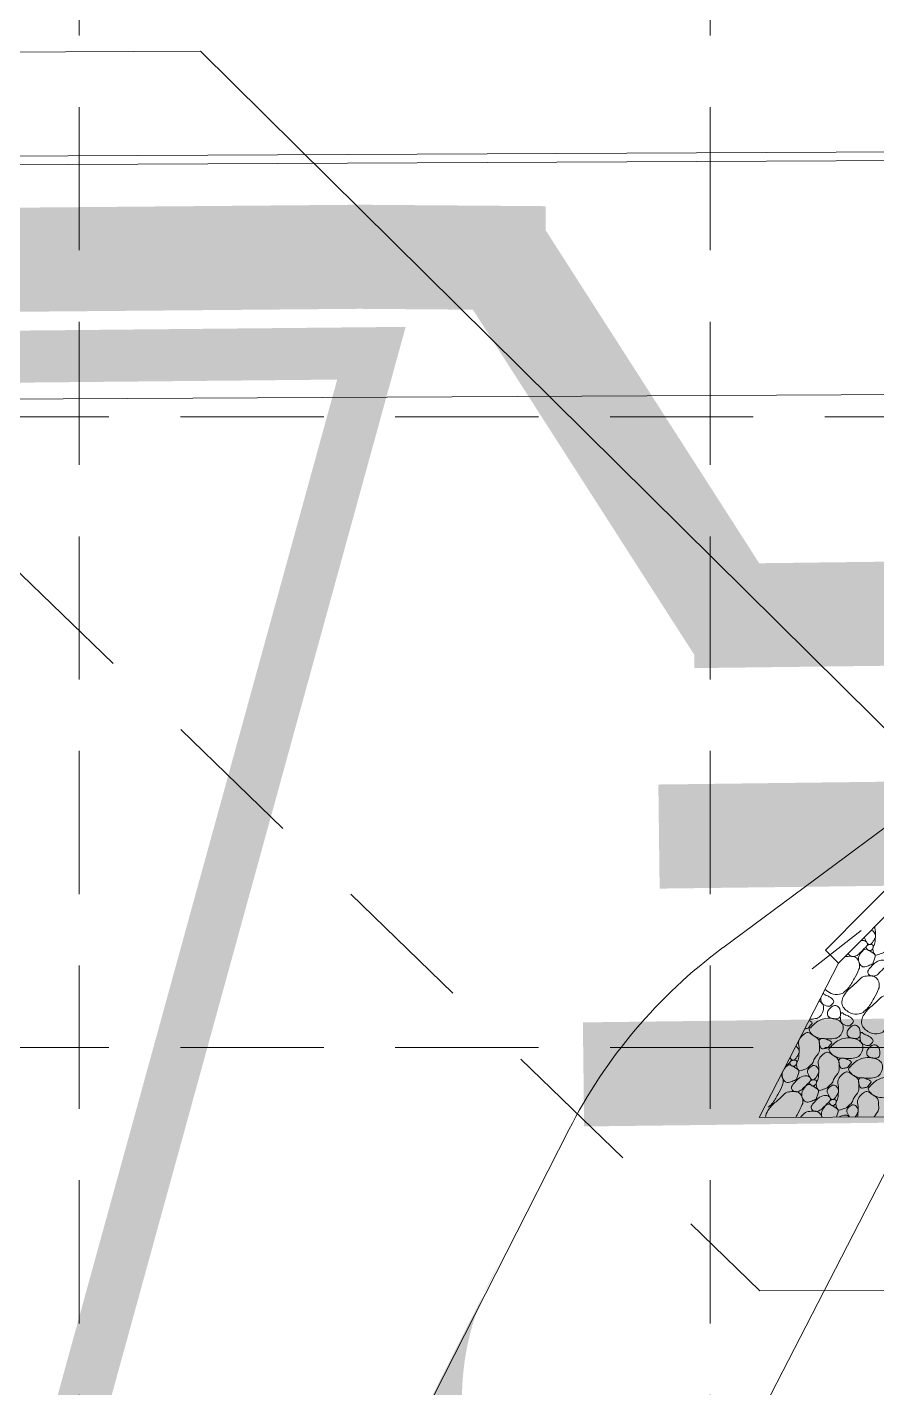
# Model space of a CAD drawing. Header units: feet. Extents: x 47819 to 50150, y 49272 to 50730.
# Drawn here: x 49308.6 to 49357.6, y 50308.3 to 50386.7 of the extents above; entities that cross this region are included whole.
import ezdxf

# ---------------------------------------------------------------- set-up
doc = ezdxf.new("R2010")
doc.units = ezdxf.units.FT
doc.header["$MEASUREMENT"] = 0
for name, pattern in [('DGN Style 2', [13.64237, 8.185422, -5.456948]), ('DGN Style 3', [19.099317, 13.64237, -5.456948]), ('HIDDEN', [0.375, 0.25, -0.125]), ('R W Line', [250, 200, -10, 10, -10, 10, -10])]:
    doc.linetypes.add(name, pattern=pattern)
doc.layers.add('GRID', color=254, linetype='HIDDEN')
doc.layers.add('SILT FENCE', color=200, linetype='Continuous')
for name, color, linetype, lineweight in [('Level 13', 1, 'Continuous', 0), ('Level 22', 1, 'Continuous', 0), ('Level 30', 1, 'Continuous', 0), ('Level 4', 1, 'Continuous', 0), ('Level 45', 1, 'Continuous', 0), ('Level 8', 1, 'Continuous', 0)]:
    doc.layers.add(name, color=color, linetype=linetype, lineweight=lineweight)

msp = doc.modelspace()

# ---------------------------------------------------------------- hatches: boundary and pattern name
at = {"layer": 'Level 30', "linetype": 'Continuous', "lineweight": 0}
msp.add_hatch(color=5, dxfattribs=at).paths.add_polyline_path([(49335.794, 50315.354, 0.448686), (49342.71, 50293.788, 0.448688), (49322.035, 50288.201)])

# ---------------------------------------------------------------- linework, layer by layer
at = {"layer": 'GRID', "color": 252, "linetype": 'HIDDEN', "lineweight": 0, "ltscale": 33}
for p, q in [((49311.622, 50691.483), (49311.622, 49418.723)), ((49347.982, 50691.483), (49347.982, 49418.723)), ((47857.222, 50364.243), (50111.542, 50364.243)), ((47857.222, 50327.883), (50111.542, 50327.883))]:
    msp.add_line(p, q, dxfattribs=at)
at = {"layer": 'Level 13', "color": 7, "linetype": 'Continuous', "lineweight": 0}
for p, q in [((49075.549, 50378.113), (49384.835, 50379.655)), ((49075.551, 50377.613), (49384.837, 50379.155))]:
    msp.add_line(p, q, dxfattribs=at)
at = {"layer": 'Level 22', "color": 1, "linetype": 'DGN Style 3', "lineweight": 0, "const_width": 3}
msp.add_lwpolyline([(48470.844, 50360.63), (48893.664, 50363.716), (49328.472, 50367.915), (49297.314, 50254.648), (49411.528, 50254.377), (49452.15, 50373.144), (49647.656, 50389.794), (49803.436, 50403.951), (50068.937, 50405.655)], dxfattribs=at)
at = {"layer": 'Level 22', "color": 35, "linetype": 'DGN Style 3', "lineweight": 0, "flags": 128}
msp.add_lwpolyline([(49391.716, 50349.794), (49388.2, 50360.362), (49387.003, 50362.881), (49385.603, 50363.853), (49383.999, 50363.276), (49382.192, 50361.15), (49375.959, 50351.679), (49374.55, 50349.716), (49372.998, 50347.886), (49371.301, 50346.189), (49369.46, 50344.625), (49353.879, 50332.43)], dxfattribs=at)
at = {"layer": 'Level 30', "color": 5, "linetype": 'Continuous', "lineweight": 0}
for p, q in [((49337.557, 50280.812), (49371.993, 50347.768)), ((49348.712, 50333.636), (49364.648, 50345.467)), ((49313.231, 50270.797), (49339.855, 50323.148))]:
    msp.add_line(p, q, dxfattribs=at)
at = {"layer": 'Level 30', "color": 1, "linetype": 'Continuous', "lineweight": 0}
for p, q in [((49355.387, 50332.744), (49350.813, 50323.852)), ((49350.813, 50323.852), (49412.756, 50324.161))]:
    msp.add_line(p, q, dxfattribs=at)
at = {"layer": 'Level 30', "color": 5, "linetype": 'Continuous', "lineweight": 0, "extrusion": (0, 0, -1)}
msp.add_arc((-49366.595, 50309.549), 30, 26.95638, 53.40853, dxfattribs=at)
at = {"layer": 'Level 30', "color": 1, "linetype": 'Continuous', "lineweight": 0}
for points, knots in [([(49357.277, 50334.654), (49357.29, 50334.651), (49357.301, 50334.646), (49357.313, 50334.641), (49357.387, 50334.604), (49357.442, 50334.548), (49357.483, 50334.471), (49357.523, 50334.394), (49357.537, 50334.31), (49357.514, 50334.234)], [0, 0, 0, 0, 0.073216, 0.073216, 0.073216, 0.537567, 0.537567, 0.537567, 1, 1, 1, 1]), ([(49358.059, 50333.421), (49357.981, 50333.336), (49357.882, 50333.318), (49357.787, 50333.283), (49357.691, 50333.248), (49357.567, 50333.178), (49357.483, 50333.248), (49357.441, 50333.282), (49357.43, 50333.333), (49357.412, 50333.382), (49357.387, 50333.448), (49357.36, 50333.515), (49357.362, 50333.58), (49357.367, 50333.697), (49357.466, 50333.806), (49357.483, 50333.926), (49357.497, 50334.028), (49357.51, 50334.131), (49357.514, 50334.234), (49357.519, 50334.347), (49357.52, 50334.461), (49357.514, 50334.573), (49357.511, 50334.653), (49357.484, 50334.731), (49357.483, 50334.81), (49357.482, 50334.828), (49357.483, 50334.846), (49357.486, 50334.864)], [0, 0, 0, 0, 0.134109, 0.134109, 0.134109, 0.268632, 0.268632, 0.268632, 0.335353, 0.335353, 0.335353, 0.42504, 0.42504, 0.42504, 0.586211, 0.586211, 0.586211, 0.722109, 0.722109, 0.722109, 0.871269, 0.871269, 0.871269, 0.976305, 0.976305, 0.976305, 1, 1, 1, 1]), ([(49356.686, 50334.057), (49356.724, 50334.063), (49356.762, 50334.065), (49356.8, 50334.064), (49356.881, 50334.063), (49356.95, 50334.02), (49357.016, 50333.955), (49357.065, 50333.905), (49357.088, 50333.819), (49357.048, 50333.774), (49357.013, 50333.735), (49356.976, 50333.696), (49356.938, 50333.658), (49356.825, 50333.542), (49356.712, 50333.427), (49356.599, 50333.318)], [0, 0, 0, 0, 0.096834, 0.096834, 0.096834, 0.301974, 0.301974, 0.301974, 0.457235, 0.457235, 0.457235, 0.592976, 0.592976, 0.592976, 1, 1, 1, 1]), ([(49357.514, 50334.234), (49357.484, 50334.172), (49357.449, 50334.121), (49357.415, 50334.064), (49357.381, 50334.007), (49357.352, 50333.951), (49357.309, 50333.895), (49357.277, 50333.852), (49357.221, 50333.83), (49357.175, 50333.824), (49357.143, 50333.82), (49357.103, 50333.831), (49357.076, 50333.859), (49357.024, 50333.914), (49357.001, 50333.969), (49356.97, 50334.029), (49356.946, 50334.075), (49356.922, 50334.119), (49356.903, 50334.167), (49356.892, 50334.193), (49356.882, 50334.22), (49356.875, 50334.248)], [0, 0, 0, 0, 0.179841, 0.179841, 0.179841, 0.363028, 0.363028, 0.363028, 0.502001, 0.502001, 0.502001, 0.598224, 0.598224, 0.598224, 0.781411, 0.781411, 0.781411, 0.921809, 0.921809, 0.921809, 1, 1, 1, 1]), ([(49357.362, 50333.58), (49357.324, 50333.542), (49357.286, 50333.512), (49357.242, 50333.488), (49357.203, 50333.467), (49357.15, 50333.467), (49357.108, 50333.488), (49357.063, 50333.511), (49357.031, 50333.548), (49357.005, 50333.591), (49356.982, 50333.63), (49356.971, 50333.686), (49357.005, 50333.725), (49357.055, 50333.782), (49357.116, 50333.813), (49357.175, 50333.824), (49357.24, 50333.836), (49357.359, 50333.831), (49357.38, 50333.76), (49357.398, 50333.7), (49357.366, 50333.64), (49357.362, 50333.58)], [0, 0, 0, 0, 0.13075, 0.13075, 0.13075, 0.246831, 0.246831, 0.246831, 0.372114, 0.372114, 0.372114, 0.488195, 0.488195, 0.488195, 0.657947, 0.657947, 0.657947, 0.84346, 0.84346, 0.84346, 1, 1, 1, 1]), ([(49355.774, 50333.135), (49355.833, 50333.142), (49355.893, 50333.143), (49355.952, 50333.145), (49356.077, 50333.15), (49356.202, 50333.167), (49356.326, 50333.11), (49356.492, 50333.033), (49356.573, 50332.852), (49356.599, 50332.689), (49356.614, 50332.594), (49356.603, 50332.489), (49356.563, 50332.399), (49356.481, 50332.211), (49356.394, 50332.03), (49356.291, 50331.851), (49356.184, 50331.664), (49356.092, 50331.471), (49355.948, 50331.31), (49355.883, 50331.237), (49355.811, 50331.174), (49355.74, 50331.109)], [0, 0, 0, 0, 0.061516, 0.061516, 0.061516, 0.191777, 0.191777, 0.191777, 0.365187, 0.365187, 0.365187, 0.466253, 0.466253, 0.466253, 0.677997, 0.677997, 0.677997, 0.899633, 0.899633, 0.899633, 1, 1, 1, 1]), ([(49356.599, 50333.318), (49356.558, 50333.239), (49356.473, 50333.21), (49356.394, 50333.177), (49356.309, 50333.141), (49356.212, 50333.119), (49356.128, 50333.145), (49356.073, 50333.162), (49356.021, 50333.197), (49355.984, 50333.248), (49355.968, 50333.269), (49355.957, 50333.29), (49355.95, 50333.313)], [0, 0, 0, 0, 0.324682, 0.324682, 0.324682, 0.672785, 0.672785, 0.672785, 0.904212, 0.904212, 0.904212, 1, 1, 1, 1]), ([(49357.377, 50332.738), (49357.292, 50332.67), (49357.203, 50332.642), (49357.108, 50332.604), (49357.019, 50332.569), (49356.925, 50332.534), (49356.836, 50332.537), (49356.758, 50332.539), (49356.691, 50332.594), (49356.631, 50332.671), (49356.551, 50332.772), (49356.526, 50332.874), (49356.532, 50332.975), (49356.537, 50333.079), (49356.57, 50333.183), (49356.638, 50333.286), (49356.715, 50333.405), (49356.799, 50333.519), (49356.906, 50333.548), (49357.01, 50333.576), (49357.134, 50333.491), (49357.242, 50333.417), (49357.35, 50333.344), (49357.505, 50333.287), (49357.507, 50333.173), (49357.509, 50333.098), (49357.473, 50333.018), (49357.447, 50332.944), (49357.424, 50332.875), (49357.399, 50332.807), (49357.377, 50332.738)], [0, 0, 0, 0, 0.099321, 0.099321, 0.099321, 0.192025, 0.192025, 0.192025, 0.273076, 0.273076, 0.273076, 0.378794, 0.378794, 0.378794, 0.48747, 0.48747, 0.48747, 0.61146, 0.61146, 0.61146, 0.73063, 0.73063, 0.73063, 0.849753, 0.849753, 0.849753, 0.928287, 0.928287, 0.928287, 1, 1, 1, 1]), ([(49357.732, 50332.185), (49357.692, 50332.106), (49357.606, 50332.077), (49357.527, 50332.043), (49357.442, 50332.007), (49357.347, 50331.99), (49357.262, 50332.012), (49357.205, 50332.026), (49357.158, 50332.06), (49357.117, 50332.114), (49357.077, 50332.168), (49357.064, 50332.235), (49357.085, 50332.287), (49357.103, 50332.331), (49357.13, 50332.374), (49357.163, 50332.415), (49357.288, 50332.57), (49357.397, 50332.696), (49357.566, 50332.818), (49357.68, 50332.9), (49357.813, 50332.935), (49357.934, 50332.931), (49358.009, 50332.928), (49358.082, 50332.89), (49358.149, 50332.821), (49358.201, 50332.769), (49358.221, 50332.686), (49358.181, 50332.641), (49358.146, 50332.601), (49358.109, 50332.563), (49358.072, 50332.524), (49357.958, 50332.408), (49357.845, 50332.293), (49357.732, 50332.185)], [0, 0, 0, 0, 0.081972, 0.081972, 0.081972, 0.169857, 0.169857, 0.169857, 0.228285, 0.228285, 0.228285, 0.286248, 0.286248, 0.286248, 0.335334, 0.335334, 0.335334, 0.522907, 0.522907, 0.522907, 0.649504, 0.649504, 0.649504, 0.729114, 0.729114, 0.729114, 0.789367, 0.789367, 0.789367, 0.842044, 0.842044, 0.842044, 1, 1, 1, 1]), ([(49356.873, 50329.975), (49356.799, 50329.868), (49356.681, 50329.849), (49356.573, 50329.83), (49356.418, 50329.803), (49356.253, 50329.804), (49356.099, 50329.873), (49355.894, 50329.964), (49355.716, 50330.097), (49355.621, 50330.286), (49355.525, 50330.48), (49355.6, 50330.746), (49355.724, 50330.926), (49355.807, 50331.046), (49355.889, 50331.164), (49355.996, 50331.262), (49356.164, 50331.416), (49356.339, 50331.557), (49356.505, 50331.707), (49356.588, 50331.782), (49356.64, 50331.874), (49356.742, 50331.944), (49356.849, 50332.018), (49356.97, 50332.003), (49357.085, 50332.012), (49357.209, 50332.021), (49357.336, 50332.049), (49357.46, 50331.976), (49357.625, 50331.879), (49357.706, 50331.718), (49357.732, 50331.555), (49357.747, 50331.461), (49357.736, 50331.355), (49357.697, 50331.266), (49357.614, 50331.078), (49357.527, 50330.896), (49357.425, 50330.718), (49357.317, 50330.531), (49357.226, 50330.337), (49357.082, 50330.177), (49357.016, 50330.104), (49356.944, 50330.041), (49356.873, 50329.975)], [0, 0, 0, 0, 0.050597, 0.050597, 0.050597, 0.122728, 0.122728, 0.122728, 0.218507, 0.218507, 0.218507, 0.316787, 0.316787, 0.316787, 0.38235, 0.38235, 0.38235, 0.484937, 0.484937, 0.484937, 0.535738, 0.535738, 0.535738, 0.588733, 0.588733, 0.588733, 0.645816, 0.645816, 0.645816, 0.721809, 0.721809, 0.721809, 0.766098, 0.766098, 0.766098, 0.85889, 0.85889, 0.85889, 0.956017, 0.956017, 0.956017, 1, 1, 1, 1]), ([(49355.078, 50330.638), (49355.092, 50330.605), (49355.107, 50330.57), (49355.11, 50330.536), (49355.116, 50330.474), (49355.06, 50330.422), (49355.008, 50330.37), (49354.954, 50330.316), (49354.902, 50330.264), (49354.838, 50330.264), (49354.782, 50330.263), (49354.724, 50330.283), (49354.668, 50330.299), (49354.616, 50330.314), (49354.566, 50330.325), (49354.516, 50330.352), (49354.457, 50330.384), (49354.412, 50330.438), (49354.396, 50330.5), (49354.375, 50330.58), (49354.365, 50330.66), (49354.361, 50330.741), (49354.361, 50330.743), (49354.36, 50330.746), (49354.36, 50330.748)], [0, 0, 0, 0, 0.083966, 0.083966, 0.083966, 0.236682, 0.236682, 0.236682, 0.393207, 0.393207, 0.393207, 0.528789, 0.528789, 0.528789, 0.654722, 0.654722, 0.654722, 0.804149, 0.804149, 0.804149, 0.994209, 0.994209, 0.994209, 1, 1, 1, 1]), ([(49354.497, 50331.014), (49354.497, 50331.014), (49354.498, 50331.013), (49354.499, 50331.013), (49354.527, 50330.999), (49354.538, 50330.961), (49354.566, 50330.946), (49354.641, 50330.904), (49354.727, 50330.883), (49354.803, 50330.843), (49354.862, 50330.812), (49354.919, 50330.776), (49354.976, 50330.741), (49355.017, 50330.716), (49355.051, 50330.607), (49355.078, 50330.638)], [0, 0, 0, 0, 0.002631, 0.002631, 0.002631, 0.1381, 0.1381, 0.1381, 0.506171, 0.506171, 0.506171, 0.793233, 0.793233, 0.793233, 1, 1, 1, 1]), ([(49355.74, 50331.109), (49355.665, 50331.001), (49355.548, 50330.98), (49355.439, 50330.964), (49355.284, 50330.94), (49355.113, 50330.936), (49354.965, 50331.006), (49354.834, 50331.069), (49354.713, 50331.14), (49354.614, 50331.242)], [0, 0, 0, 0, 0.270754, 0.270754, 0.270754, 0.656742, 0.656742, 0.656742, 1, 1, 1, 1]), ([(49358.007, 50328.842), (49357.932, 50328.734), (49357.815, 50328.716), (49357.706, 50328.697), (49357.551, 50328.669), (49357.387, 50328.67), (49357.232, 50328.739), (49357.027, 50328.831), (49356.849, 50328.964), (49356.755, 50329.153), (49356.658, 50329.347), (49356.734, 50329.613), (49356.857, 50329.793), (49356.94, 50329.913), (49357.023, 50330.03), (49357.13, 50330.129), (49357.297, 50330.282), (49357.472, 50330.423), (49357.639, 50330.574), (49357.721, 50330.649), (49357.773, 50330.74), (49357.876, 50330.811), (49357.982, 50330.885), (49358.104, 50330.869), (49358.219, 50330.878), (49358.342, 50330.888), (49358.47, 50330.915), (49358.593, 50330.843), (49358.758, 50330.746), (49358.84, 50330.585), (49358.866, 50330.422), (49358.881, 50330.327), (49358.87, 50330.222), (49358.83, 50330.132), (49358.748, 50329.944), (49358.661, 50329.763), (49358.558, 50329.584), (49358.451, 50329.397), (49358.359, 50329.204), (49358.215, 50329.043), (49358.15, 50328.97), (49358.078, 50328.907), (49358.007, 50328.842)], [0, 0, 0, 0, 0.050597, 0.050597, 0.050597, 0.122728, 0.122728, 0.122728, 0.218507, 0.218507, 0.218507, 0.316787, 0.316787, 0.316787, 0.38235, 0.38235, 0.38235, 0.484937, 0.484937, 0.484937, 0.535738, 0.535738, 0.535738, 0.588733, 0.588733, 0.588733, 0.645816, 0.645816, 0.645816, 0.721809, 0.721809, 0.721809, 0.766098, 0.766098, 0.766098, 0.85889, 0.85889, 0.85889, 0.956017, 0.956017, 0.956017, 1, 1, 1, 1]), ([(49354.273, 50330.579), (49354.287, 50330.571), (49354.301, 50330.562), (49354.315, 50330.553), (49354.396, 50330.502), (49354.456, 50330.422), (49354.499, 50330.334), (49354.549, 50330.23), (49354.533, 50330.103), (49354.499, 50329.995), (49354.463, 50329.883), (49354.422, 50329.781), (49354.325, 50329.687)], [0, 0, 0, 0, 0.047402, 0.047402, 0.047402, 0.325915, 0.325915, 0.325915, 0.656332, 0.656332, 0.656332, 1, 1, 1, 1]), ([(49355.462, 50329.639), (49355.393, 50329.541), (49355.257, 50329.533), (49355.155, 50329.537), (49355.053, 50329.54), (49354.952, 50329.56), (49354.851, 50329.643), (49354.789, 50329.693), (49354.759, 50329.748), (49354.748, 50329.809), (49354.736, 50329.881), (49354.76, 50329.963), (49354.805, 50330.035), (49354.868, 50330.136), (49354.939, 50330.205), (49355.035, 50330.265), (49355.111, 50330.313), (49355.215, 50330.329), (49355.293, 50330.29), (49355.363, 50330.255), (49355.424, 50330.2), (49355.459, 50330.124), (49355.516, 50329.998), (49355.519, 50329.865), (49355.494, 50329.742), (49355.487, 50329.707), (49355.477, 50329.673), (49355.462, 50329.639)], [0, 0, 0, 0, 0.135954, 0.135954, 0.135954, 0.270983, 0.270983, 0.270983, 0.352857, 0.352857, 0.352857, 0.450656, 0.450656, 0.450656, 0.586933, 0.586933, 0.586933, 0.695652, 0.695652, 0.695652, 0.79419, 0.79419, 0.79419, 0.954985, 0.954985, 0.954985, 1, 1, 1, 1]), ([(49356.212, 50329.505), (49356.226, 50329.472), (49356.24, 50329.436), (49356.244, 50329.402), (49356.25, 50329.341), (49356.193, 50329.289), (49356.141, 50329.236), (49356.088, 50329.182), (49356.036, 50329.13), (49355.971, 50329.13), (49355.916, 50329.13), (49355.858, 50329.149), (49355.802, 50329.165), (49355.75, 50329.181), (49355.699, 50329.192), (49355.65, 50329.218), (49355.591, 50329.25), (49355.549, 50329.304), (49355.53, 50329.367), (49355.505, 50329.447), (49355.499, 50329.527), (49355.494, 50329.607), (49355.492, 50329.652), (49355.492, 50329.697), (49355.494, 50329.742), (49355.496, 50329.779), (49355.504, 50329.814), (49355.53, 50329.848), (49355.554, 50329.881), (49355.605, 50329.893), (49355.632, 50329.88), (49355.656, 50329.867), (49355.671, 50329.826), (49355.699, 50329.812), (49355.775, 50329.776), (49355.86, 50329.75), (49355.936, 50329.71), (49355.995, 50329.679), (49356.053, 50329.642), (49356.109, 50329.607), (49356.15, 50329.582), (49356.185, 50329.474), (49356.212, 50329.505)], [0, 0, 0, 0, 0.046192, 0.046192, 0.046192, 0.130206, 0.130206, 0.130206, 0.216316, 0.216316, 0.216316, 0.290904, 0.290904, 0.290904, 0.360184, 0.360184, 0.360184, 0.442388, 0.442388, 0.442388, 0.546946, 0.546946, 0.546946, 0.604754, 0.604754, 0.604754, 0.652861, 0.652861, 0.652861, 0.699053, 0.699053, 0.699053, 0.739929, 0.739929, 0.739929, 0.850992, 0.850992, 0.850992, 0.93761, 0.93761, 0.93761, 1, 1, 1, 1]), ([(49355.459, 50328.554), (49355.382, 50328.473), (49355.29, 50328.438), (49355.19, 50328.419), (49355.065, 50328.396), (49354.94, 50328.383), (49354.815, 50328.384), (49354.668, 50328.385), (49354.521, 50328.395), (49354.373, 50328.416), (49354.24, 50328.435), (49354.116, 50328.471), (49353.992, 50328.536), (49353.908, 50328.58), (49353.856, 50328.646), (49353.797, 50328.723), (49353.743, 50328.794), (49353.673, 50328.891), (49353.712, 50328.957), (49353.75, 50329.019), (49353.812, 50329.076), (49353.871, 50329.13), (49353.98, 50329.23), (49354.08, 50329.324), (49354.204, 50329.406), (49354.309, 50329.475), (49354.424, 50329.51), (49354.543, 50329.54), (49354.688, 50329.576), (49354.839, 50329.584), (49354.985, 50329.572), (49355.146, 50329.559), (49355.297, 50329.517), (49355.448, 50329.42), (49355.537, 50329.363), (49355.594, 50329.291), (49355.632, 50329.201), (49355.677, 50329.093), (49355.666, 50328.969), (49355.632, 50328.861), (49355.596, 50328.749), (49355.555, 50328.647), (49355.459, 50328.554)], [0, 0, 0, 0, 0.060327, 0.060327, 0.060327, 0.135919, 0.135919, 0.135919, 0.224896, 0.224896, 0.224896, 0.305284, 0.305284, 0.305284, 0.359513, 0.359513, 0.359513, 0.409373, 0.409373, 0.409373, 0.456607, 0.456607, 0.456607, 0.543329, 0.543329, 0.543329, 0.616633, 0.616633, 0.616633, 0.70561, 0.70561, 0.70561, 0.803499, 0.803499, 0.803499, 0.860951, 0.860951, 0.860951, 0.929109, 0.929109, 0.929109, 1, 1, 1, 1]), ([(49353.689, 50329.443), (49353.746, 50329.416), (49353.8, 50329.381), (49353.852, 50329.348), (49353.946, 50329.287), (49353.676, 50329.098), (49353.682, 50329.044), (49353.683, 50329.037), (49353.727, 50329.078), (49353.714, 50329.076)], [0, 0, 0, 0, 0.323955, 0.323955, 0.323955, 0.922632, 0.922632, 0.922632, 1, 1, 1, 1]), ([(49354.325, 50329.687), (49354.249, 50329.607), (49354.156, 50329.569), (49354.057, 50329.553), (49353.947, 50329.535), (49353.838, 50329.52), (49353.727, 50329.518)], [0, 0, 0, 0, 0.475751, 0.475751, 0.475751, 1, 1, 1, 1]), ([(49356.596, 50328.506), (49356.526, 50328.407), (49356.39, 50328.4), (49356.288, 50328.403), (49356.187, 50328.406), (49356.085, 50328.427), (49355.984, 50328.509), (49355.923, 50328.559), (49355.892, 50328.615), (49355.882, 50328.675), (49355.869, 50328.748), (49355.893, 50328.83), (49355.938, 50328.902), (49356.001, 50329.002), (49356.072, 50329.071), (49356.168, 50329.131), (49356.245, 50329.18), (49356.348, 50329.195), (49356.426, 50329.156), (49356.497, 50329.121), (49356.557, 50329.067), (49356.592, 50328.99), (49356.649, 50328.865), (49356.652, 50328.732), (49356.628, 50328.608), (49356.621, 50328.574), (49356.61, 50328.54), (49356.596, 50328.506)], [0, 0, 0, 0, 0.135954, 0.135954, 0.135954, 0.270983, 0.270983, 0.270983, 0.352857, 0.352857, 0.352857, 0.450656, 0.450656, 0.450656, 0.586933, 0.586933, 0.586933, 0.695652, 0.695652, 0.695652, 0.79419, 0.79419, 0.79419, 0.954985, 0.954985, 0.954985, 1, 1, 1, 1]), ([(49353.659, 50326.754), (49353.582, 50326.67), (49353.483, 50326.651), (49353.387, 50326.616), (49353.291, 50326.581), (49353.168, 50326.511), (49353.083, 50326.581), (49353.041, 50326.616), (49353.03, 50326.666), (49353.012, 50326.715), (49352.988, 50326.781), (49352.96, 50326.848), (49352.963, 50326.913), (49352.968, 50327.03), (49353.066, 50327.139), (49353.083, 50327.26), (49353.097, 50327.361), (49353.111, 50327.464), (49353.115, 50327.567), (49353.119, 50327.68), (49353.118, 50327.794), (49353.115, 50327.907), (49353.113, 50327.986), (49353.085, 50328.065), (49353.083, 50328.144), (49353.081, 50328.234), (49353.116, 50328.32), (49353.168, 50328.405), (49353.24, 50328.523), (49353.319, 50328.596), (49353.433, 50328.678), (49353.496, 50328.723), (49353.565, 50328.774), (49353.627, 50328.759), (49353.731, 50328.734), (49353.831, 50328.658), (49353.931, 50328.589), (49354.042, 50328.513), (49354.148, 50328.467), (49354.225, 50328.345), (49354.308, 50328.213), (49354.295, 50328.075), (49354.299, 50327.939), (49354.302, 50327.838), (49354.31, 50327.734), (49354.271, 50327.635), (49354.208, 50327.475), (49354.074, 50327.37), (49353.999, 50327.228), (49353.959, 50327.153), (49353.935, 50327.066), (49353.896, 50326.991), (49353.845, 50326.894), (49353.714, 50326.847), (49353.659, 50326.754)], [0, 0, 0, 0, 0.054316, 0.054316, 0.054316, 0.108799, 0.108799, 0.108799, 0.135821, 0.135821, 0.135821, 0.172146, 0.172146, 0.172146, 0.237422, 0.237422, 0.237422, 0.292461, 0.292461, 0.292461, 0.352873, 0.352873, 0.352873, 0.395413, 0.395413, 0.395413, 0.444368, 0.444368, 0.444368, 0.51201, 0.51201, 0.51201, 0.549525, 0.549525, 0.549525, 0.611502, 0.611502, 0.611502, 0.679424, 0.679424, 0.679424, 0.752988, 0.752988, 0.752988, 0.80734, 0.80734, 0.80734, 0.894432, 0.894432, 0.894432, 0.940374, 0.940374, 0.940374, 1, 1, 1, 1]), ([(49353.682, 50329.044), (49353.617, 50328.982), (49353.547, 50328.989), (49353.477, 50328.973), (49353.466, 50328.971), (49353.455, 50328.968), (49353.444, 50328.966)], [0, 0, 0, 0, 0.864084, 0.864084, 0.864084, 1, 1, 1, 1]), ([(49354.815, 50327.91), (49354.753, 50327.843), (49354.681, 50327.853), (49354.61, 50327.84), (49354.543, 50327.827), (49354.469, 50327.795), (49354.405, 50327.84), (49354.345, 50327.882), (49354.335, 50327.947), (49354.313, 50328.009), (49354.279, 50328.108), (49354.248, 50328.216), (49354.278, 50328.313), (49354.287, 50328.344), (49354.311, 50328.368), (49354.342, 50328.384), (49354.419, 50328.423), (49354.503, 50328.423), (49354.578, 50328.402), (49354.658, 50328.379), (49354.737, 50328.35), (49354.815, 50328.313), (49354.877, 50328.285), (49354.934, 50328.25), (49354.985, 50328.214), (49355.076, 50328.152), (49354.809, 50327.964), (49354.815, 50327.91), (49354.816, 50327.903), (49354.86, 50327.944), (49354.847, 50327.942)], [0, 0, 0, 0, 0.103475, 0.103475, 0.103475, 0.201297, 0.201297, 0.201297, 0.293367, 0.293367, 0.293367, 0.439391, 0.439391, 0.439391, 0.484772, 0.484772, 0.484772, 0.598088, 0.598088, 0.598088, 0.7187, 0.7187, 0.7187, 0.812423, 0.812423, 0.812423, 0.978533, 0.978533, 0.978533, 1, 1, 1, 1]), ([(49356.592, 50327.42), (49356.516, 50327.34), (49356.423, 50327.305), (49356.324, 50327.286), (49356.199, 50327.262), (49356.074, 50327.25), (49355.949, 50327.251), (49355.802, 50327.252), (49355.654, 50327.262), (49355.507, 50327.282), (49355.374, 50327.301), (49355.249, 50327.337), (49355.125, 50327.403), (49355.041, 50327.447), (49354.989, 50327.513), (49354.931, 50327.59), (49354.877, 50327.661), (49354.806, 50327.758), (49354.846, 50327.823), (49354.883, 50327.886), (49354.946, 50327.942), (49355.005, 50327.997), (49355.114, 50328.097), (49355.213, 50328.19), (49355.337, 50328.272), (49355.442, 50328.342), (49355.557, 50328.377), (49355.677, 50328.407), (49355.822, 50328.443), (49355.973, 50328.45), (49356.119, 50328.439), (49356.279, 50328.426), (49356.431, 50328.383), (49356.582, 50328.287), (49356.67, 50328.23), (49356.728, 50328.158), (49356.766, 50328.067), (49356.81, 50327.96), (49356.8, 50327.836), (49356.766, 50327.728), (49356.73, 50327.616), (49356.689, 50327.514), (49356.592, 50327.42)], [0, 0, 0, 0, 0.060327, 0.060327, 0.060327, 0.135919, 0.135919, 0.135919, 0.224896, 0.224896, 0.224896, 0.305284, 0.305284, 0.305284, 0.359513, 0.359513, 0.359513, 0.409373, 0.409373, 0.409373, 0.456607, 0.456607, 0.456607, 0.543329, 0.543329, 0.543329, 0.616633, 0.616633, 0.616633, 0.70561, 0.70561, 0.70561, 0.803499, 0.803499, 0.803499, 0.860951, 0.860951, 0.860951, 0.929109, 0.929109, 0.929109, 1, 1, 1, 1]), ([(49357.345, 50328.371), (49357.359, 50328.338), (49357.374, 50328.303), (49357.377, 50328.269), (49357.383, 50328.207), (49357.327, 50328.155), (49357.275, 50328.103), (49357.221, 50328.049), (49357.169, 50327.997), (49357.105, 50327.997), (49357.049, 50327.996), (49356.991, 50328.016), (49356.935, 50328.032), (49356.883, 50328.047), (49356.833, 50328.058), (49356.783, 50328.085), (49356.724, 50328.117), (49356.682, 50328.171), (49356.663, 50328.233), (49356.639, 50328.313), (49356.632, 50328.393), (49356.628, 50328.474), (49356.625, 50328.519), (49356.625, 50328.563), (49356.628, 50328.608), (49356.63, 50328.645), (49356.638, 50328.68), (49356.663, 50328.714), (49356.687, 50328.747), (49356.738, 50328.76), (49356.766, 50328.746), (49356.79, 50328.734), (49356.805, 50328.693), (49356.833, 50328.679), (49356.908, 50328.642), (49356.994, 50328.616), (49357.07, 50328.576), (49357.129, 50328.545), (49357.186, 50328.509), (49357.243, 50328.474), (49357.284, 50328.449), (49357.318, 50328.34), (49357.345, 50328.371)], [0, 0, 0, 0, 0.046192, 0.046192, 0.046192, 0.130206, 0.130206, 0.130206, 0.216316, 0.216316, 0.216316, 0.290904, 0.290904, 0.290904, 0.360184, 0.360184, 0.360184, 0.442388, 0.442388, 0.442388, 0.546946, 0.546946, 0.546946, 0.604754, 0.604754, 0.604754, 0.652861, 0.652861, 0.652861, 0.699053, 0.699053, 0.699053, 0.739929, 0.739929, 0.739929, 0.850992, 0.850992, 0.850992, 0.93761, 0.93761, 0.93761, 1, 1, 1, 1]), ([(49353.115, 50327.567), (49353.084, 50327.505), (49353.05, 50327.454), (49353.016, 50327.398), (49352.981, 50327.34), (49352.953, 50327.284), (49352.91, 50327.228), (49352.877, 50327.185), (49352.822, 50327.163), (49352.775, 50327.157), (49352.743, 50327.153), (49352.705, 50327.165), (49352.676, 50327.193), (49352.637, 50327.232), (49352.617, 50327.271), (49352.594, 50327.315)], [0, 0, 0, 0, 0.245343, 0.245343, 0.245343, 0.495252, 0.495252, 0.495252, 0.684842, 0.684842, 0.684842, 0.81611, 0.81611, 0.81611, 1, 1, 1, 1]), ([(49352.929, 50327.965), (49352.993, 50327.928), (49353.044, 50327.875), (49353.083, 50327.804), (49353.125, 50327.729), (49353.138, 50327.643), (49353.115, 50327.567)], [0, 0, 0, 0, 0.482475, 0.482475, 0.482475, 1, 1, 1, 1]), ([(49354.793, 50325.621), (49354.715, 50325.536), (49354.616, 50325.518), (49354.521, 50325.483), (49354.424, 50325.448), (49354.301, 50325.378), (49354.216, 50325.447), (49354.175, 50325.482), (49354.164, 50325.533), (49354.146, 50325.582), (49354.121, 50325.648), (49354.093, 50325.715), (49354.096, 50325.78), (49354.101, 50325.896), (49354.2, 50326.006), (49354.216, 50326.126), (49354.231, 50326.228), (49354.244, 50326.331), (49354.248, 50326.434), (49354.253, 50326.547), (49354.251, 50326.66), (49354.248, 50326.773), (49354.246, 50326.853), (49354.218, 50326.931), (49354.216, 50327.01), (49354.215, 50327.101), (49354.249, 50327.187), (49354.301, 50327.272), (49354.373, 50327.389), (49354.453, 50327.462), (49354.566, 50327.544), (49354.63, 50327.589), (49354.698, 50327.64), (49354.761, 50327.625), (49354.864, 50327.601), (49354.965, 50327.525), (49355.065, 50327.456), (49355.175, 50327.38), (49355.281, 50327.334), (49355.358, 50327.212), (49355.442, 50327.08), (49355.429, 50326.942), (49355.433, 50326.805), (49355.435, 50326.704), (49355.444, 50326.6), (49355.404, 50326.501), (49355.342, 50326.342), (49355.207, 50326.236), (49355.132, 50326.094), (49355.092, 50326.02), (49355.069, 50325.932), (49355.03, 50325.858), (49354.979, 50325.76), (49354.848, 50325.713), (49354.793, 50325.621)], [0, 0, 0, 0, 0.054316, 0.054316, 0.054316, 0.108799, 0.108799, 0.108799, 0.135821, 0.135821, 0.135821, 0.172146, 0.172146, 0.172146, 0.237422, 0.237422, 0.237422, 0.292461, 0.292461, 0.292461, 0.352873, 0.352873, 0.352873, 0.395413, 0.395413, 0.395413, 0.444368, 0.444368, 0.444368, 0.51201, 0.51201, 0.51201, 0.549525, 0.549525, 0.549525, 0.611502, 0.611502, 0.611502, 0.679424, 0.679424, 0.679424, 0.752988, 0.752988, 0.752988, 0.80734, 0.80734, 0.80734, 0.894432, 0.894432, 0.894432, 0.940374, 0.940374, 0.940374, 1, 1, 1, 1]), ([(49357.729, 50327.372), (49357.66, 50327.274), (49357.524, 50327.266), (49357.422, 50327.27), (49357.32, 50327.273), (49357.219, 50327.293), (49357.118, 50327.376), (49357.056, 50327.426), (49357.026, 50327.481), (49357.015, 50327.542), (49357.003, 50327.614), (49357.027, 50327.696), (49357.072, 50327.768), (49357.135, 50327.869), (49357.206, 50327.938), (49357.302, 50327.998), (49357.378, 50328.046), (49357.482, 50328.062), (49357.56, 50328.023), (49357.63, 50327.988), (49357.691, 50327.933), (49357.726, 50327.857), (49357.783, 50327.731), (49357.786, 50327.598), (49357.761, 50327.475), (49357.754, 50327.44), (49357.744, 50327.406), (49357.729, 50327.372)], [0, 0, 0, 0, 0.135954, 0.135954, 0.135954, 0.270983, 0.270983, 0.270983, 0.352857, 0.352857, 0.352857, 0.450656, 0.450656, 0.450656, 0.586933, 0.586933, 0.586933, 0.695652, 0.695652, 0.695652, 0.79419, 0.79419, 0.79419, 0.954985, 0.954985, 0.954985, 1, 1, 1, 1]), ([(49352.233, 50326.612), (49352.235, 50326.615), (49352.236, 50326.617), (49352.238, 50326.62), (49352.306, 50326.725), (49352.404, 50326.836), (49352.507, 50326.881), (49352.605, 50326.925), (49352.735, 50326.824), (49352.843, 50326.751), (49352.95, 50326.677), (49353.106, 50326.621), (49353.108, 50326.507), (49353.109, 50326.432), (49353.073, 50326.352), (49353.048, 50326.277), (49353.024, 50326.209), (49353, 50326.14), (49352.977, 50326.072)], [0, 0, 0, 0, 0.005944, 0.005944, 0.005944, 0.246425, 0.246425, 0.246425, 0.477555, 0.477555, 0.477555, 0.708596, 0.708596, 0.708596, 0.860912, 0.860912, 0.860912, 1, 1, 1, 1]), ([(49352.592, 50327.311), (49352.601, 50327.303), (49352.608, 50327.296), (49352.616, 50327.288), (49352.66, 50327.245), (49352.688, 50327.153), (49352.648, 50327.108), (49352.613, 50327.068), (49352.576, 50327.029), (49352.538, 50326.991), (49352.462, 50326.913), (49352.386, 50326.835), (49352.308, 50326.758)], [0, 0, 0, 0, 0.046887, 0.046887, 0.046887, 0.306911, 0.306911, 0.306911, 0.534243, 0.534243, 0.534243, 1, 1, 1, 1]), ([(49352.963, 50326.913), (49352.925, 50326.875), (49352.887, 50326.845), (49352.843, 50326.821), (49352.803, 50326.8), (49352.75, 50326.8), (49352.708, 50326.821), (49352.663, 50326.844), (49352.631, 50326.881), (49352.606, 50326.924), (49352.582, 50326.963), (49352.571, 50327.019), (49352.606, 50327.058), (49352.656, 50327.115), (49352.716, 50327.146), (49352.775, 50327.157), (49352.84, 50327.17), (49352.959, 50327.165), (49352.98, 50327.094), (49352.998, 50327.034), (49352.966, 50326.974), (49352.963, 50326.913)], [0, 0, 0, 0, 0.13075, 0.13075, 0.13075, 0.246831, 0.246831, 0.246831, 0.372114, 0.372114, 0.372114, 0.488195, 0.488195, 0.488195, 0.657947, 0.657947, 0.657947, 0.84346, 0.84346, 0.84346, 1, 1, 1, 1]), ([(49354.248, 50326.434), (49354.217, 50326.372), (49354.183, 50326.32), (49354.149, 50326.264), (49354.115, 50326.207), (49354.086, 50326.151), (49354.043, 50326.094), (49354.011, 50326.052), (49353.955, 50326.03), (49353.909, 50326.024), (49353.877, 50326.019), (49353.837, 50326.03), (49353.81, 50326.059), (49353.758, 50326.114), (49353.735, 50326.169), (49353.704, 50326.229), (49353.68, 50326.274), (49353.658, 50326.319), (49353.637, 50326.367), (49353.613, 50326.42), (49353.597, 50326.481), (49353.601, 50326.536), (49353.605, 50326.585), (49353.635, 50326.628), (49353.672, 50326.671), (49353.743, 50326.754), (49353.82, 50326.804), (49353.909, 50326.844), (49353.951, 50326.863), (49354.004, 50326.863), (49354.047, 50326.84), (49354.121, 50326.801), (49354.178, 50326.749), (49354.216, 50326.671), (49354.255, 50326.593), (49354.271, 50326.51), (49354.248, 50326.434)], [0, 0, 0, 0, 0.087607, 0.087607, 0.087607, 0.176844, 0.176844, 0.176844, 0.244543, 0.244543, 0.244543, 0.291416, 0.291416, 0.291416, 0.380653, 0.380653, 0.380653, 0.449046, 0.449046, 0.449046, 0.526343, 0.526343, 0.526343, 0.594042, 0.594042, 0.594042, 0.724902, 0.724902, 0.724902, 0.786407, 0.786407, 0.786407, 0.893424, 0.893424, 0.893424, 1, 1, 1, 1]), ([(49355.949, 50326.777), (49355.886, 50326.709), (49355.814, 50326.72), (49355.744, 50326.706), (49355.677, 50326.693), (49355.602, 50326.662), (49355.539, 50326.706), (49355.479, 50326.748), (49355.468, 50326.814), (49355.447, 50326.876), (49355.413, 50326.975), (49355.381, 50327.082), (49355.411, 50327.18), (49355.421, 50327.21), (49355.444, 50327.235), (49355.475, 50327.251), (49355.552, 50327.29), (49355.637, 50327.29), (49355.712, 50327.268), (49355.792, 50327.246), (49355.87, 50327.216), (49355.949, 50327.18), (49356.01, 50327.152), (49356.067, 50327.116), (49356.119, 50327.081), (49356.21, 50327.019), (49355.943, 50326.83), (49355.949, 50326.777), (49355.95, 50326.77), (49355.994, 50326.811), (49355.981, 50326.809)], [0, 0, 0, 0, 0.103475, 0.103475, 0.103475, 0.201297, 0.201297, 0.201297, 0.293367, 0.293367, 0.293367, 0.439391, 0.439391, 0.439391, 0.484772, 0.484772, 0.484772, 0.598088, 0.598088, 0.598088, 0.7187, 0.7187, 0.7187, 0.812423, 0.812423, 0.812423, 0.978533, 0.978533, 0.978533, 1, 1, 1, 1]), ([(49357.726, 50326.287), (49357.649, 50326.206), (49357.557, 50326.171), (49357.457, 50326.152), (49357.332, 50326.129), (49357.207, 50326.116), (49357.082, 50326.117), (49356.935, 50326.118), (49356.788, 50326.128), (49356.64, 50326.149), (49356.507, 50326.168), (49356.383, 50326.204), (49356.259, 50326.269), (49356.175, 50326.313), (49356.123, 50326.379), (49356.064, 50326.457), (49356.01, 50326.527), (49355.94, 50326.624), (49355.979, 50326.69), (49356.017, 50326.752), (49356.079, 50326.809), (49356.138, 50326.863), (49356.247, 50326.963), (49356.347, 50327.057), (49356.471, 50327.139), (49356.576, 50327.208), (49356.691, 50327.243), (49356.81, 50327.273), (49356.955, 50327.309), (49357.106, 50327.317), (49357.252, 50327.305), (49357.413, 50327.292), (49357.564, 50327.25), (49357.715, 50327.153), (49357.804, 50327.096), (49357.861, 50327.024), (49357.899, 50326.934), (49357.944, 50326.827), (49357.933, 50326.702), (49357.899, 50326.594), (49357.863, 50326.482), (49357.822, 50326.38), (49357.726, 50326.287)], [0, 0, 0, 0, 0.060327, 0.060327, 0.060327, 0.135919, 0.135919, 0.135919, 0.224896, 0.224896, 0.224896, 0.305284, 0.305284, 0.305284, 0.359513, 0.359513, 0.359513, 0.409373, 0.409373, 0.409373, 0.456607, 0.456607, 0.456607, 0.543329, 0.543329, 0.543329, 0.616633, 0.616633, 0.616633, 0.70561, 0.70561, 0.70561, 0.803499, 0.803499, 0.803499, 0.860951, 0.860951, 0.860951, 0.929109, 0.929109, 0.929109, 1, 1, 1, 1]), ([(49352.078, 50326.311), (49352.142, 50326.228), (49352.181, 50326.123), (49352.199, 50326.022), (49352.216, 50325.929), (49352.202, 50325.824), (49352.164, 50325.732), (49352.083, 50325.541), (49351.994, 50325.363), (49351.891, 50325.184), (49351.784, 50324.998), (49351.693, 50324.804), (49351.549, 50324.643), (49351.483, 50324.571), (49351.411, 50324.508), (49351.34, 50324.442)], [0, 0, 0, 0, 0.145711, 0.145711, 0.145711, 0.281719, 0.281719, 0.281719, 0.56667, 0.56667, 0.56667, 0.864933, 0.864933, 0.864933, 1, 1, 1, 1]), ([(49352.977, 50326.072), (49352.893, 50326.004), (49352.803, 50325.975), (49352.708, 50325.937), (49352.619, 50325.902), (49352.525, 50325.868), (49352.436, 50325.87), (49352.358, 50325.873), (49352.29, 50325.928), (49352.231, 50326.005), (49352.153, 50326.105), (49352.122, 50326.205), (49352.132, 50326.309), (49352.138, 50326.371), (49352.15, 50326.436), (49352.173, 50326.496)], [0, 0, 0, 0, 0.224544, 0.224544, 0.224544, 0.434129, 0.434129, 0.434129, 0.617367, 0.617367, 0.617367, 0.856374, 0.856374, 0.856374, 1, 1, 1, 1]), ([(49353.333, 50325.518), (49353.292, 50325.439), (49353.207, 50325.41), (49353.128, 50325.377), (49353.043, 50325.341), (49352.947, 50325.323), (49352.862, 50325.345), (49352.806, 50325.36), (49352.758, 50325.393), (49352.717, 50325.447), (49352.677, 50325.501), (49352.664, 50325.569), (49352.686, 50325.621), (49352.704, 50325.665), (49352.731, 50325.707), (49352.763, 50325.748), (49352.888, 50325.903), (49352.997, 50326.03), (49353.166, 50326.151), (49353.281, 50326.233), (49353.414, 50326.268), (49353.534, 50326.264), (49353.61, 50326.262), (49353.682, 50326.223), (49353.75, 50326.155), (49353.801, 50326.103), (49353.822, 50326.019), (49353.782, 50325.974), (49353.746, 50325.935), (49353.71, 50325.896), (49353.672, 50325.858), (49353.559, 50325.742), (49353.446, 50325.627), (49353.333, 50325.518)], [0, 0, 0, 0, 0.081972, 0.081972, 0.081972, 0.169857, 0.169857, 0.169857, 0.228285, 0.228285, 0.228285, 0.286248, 0.286248, 0.286248, 0.335334, 0.335334, 0.335334, 0.522907, 0.522907, 0.522907, 0.649504, 0.649504, 0.649504, 0.729114, 0.729114, 0.729114, 0.789367, 0.789367, 0.789367, 0.842044, 0.842044, 0.842044, 1, 1, 1, 1]), ([(49354.096, 50325.78), (49354.058, 50325.742), (49354.02, 50325.712), (49353.976, 50325.688), (49353.937, 50325.667), (49353.884, 50325.667), (49353.842, 50325.688), (49353.797, 50325.711), (49353.765, 50325.748), (49353.739, 50325.79), (49353.716, 50325.83), (49353.705, 50325.886), (49353.739, 50325.925), (49353.789, 50325.982), (49353.85, 50326.013), (49353.909, 50326.024), (49353.974, 50326.036), (49354.093, 50326.031), (49354.114, 50325.96), (49354.132, 50325.9), (49354.1, 50325.84), (49354.096, 50325.78)], [0, 0, 0, 0, 0.13075, 0.13075, 0.13075, 0.246831, 0.246831, 0.246831, 0.372114, 0.372114, 0.372114, 0.488195, 0.488195, 0.488195, 0.657947, 0.657947, 0.657947, 0.84346, 0.84346, 0.84346, 1, 1, 1, 1]), ([(49355.926, 50324.487), (49355.849, 50324.403), (49355.75, 50324.384), (49355.654, 50324.349), (49355.558, 50324.314), (49355.435, 50324.244), (49355.35, 50324.314), (49355.308, 50324.349), (49355.297, 50324.399), (49355.279, 50324.448), (49355.255, 50324.514), (49355.227, 50324.581), (49355.23, 50324.646), (49355.235, 50324.763), (49355.333, 50324.872), (49355.35, 50324.993), (49355.364, 50325.094), (49355.378, 50325.197), (49355.382, 50325.3), (49355.386, 50325.413), (49355.385, 50325.527), (49355.382, 50325.64), (49355.38, 50325.719), (49355.352, 50325.798), (49355.35, 50325.877), (49355.348, 50325.967), (49355.383, 50326.053), (49355.435, 50326.138), (49355.507, 50326.256), (49355.586, 50326.329), (49355.7, 50326.411), (49355.763, 50326.456), (49355.832, 50326.507), (49355.894, 50326.492), (49355.998, 50326.467), (49356.098, 50326.391), (49356.198, 50326.322), (49356.309, 50326.246), (49356.415, 50326.2), (49356.492, 50326.078), (49356.575, 50325.946), (49356.562, 50325.808), (49356.566, 50325.672), (49356.569, 50325.571), (49356.577, 50325.467), (49356.538, 50325.368), (49356.475, 50325.208), (49356.341, 50325.103), (49356.266, 50324.961), (49356.226, 50324.886), (49356.202, 50324.799), (49356.163, 50324.724), (49356.112, 50324.627), (49355.981, 50324.58), (49355.926, 50324.487)], [0, 0, 0, 0, 0.054316, 0.054316, 0.054316, 0.108799, 0.108799, 0.108799, 0.135821, 0.135821, 0.135821, 0.172146, 0.172146, 0.172146, 0.237422, 0.237422, 0.237422, 0.292461, 0.292461, 0.292461, 0.352873, 0.352873, 0.352873, 0.395413, 0.395413, 0.395413, 0.444368, 0.444368, 0.444368, 0.51201, 0.51201, 0.51201, 0.549525, 0.549525, 0.549525, 0.611502, 0.611502, 0.611502, 0.679424, 0.679424, 0.679424, 0.752988, 0.752988, 0.752988, 0.80734, 0.80734, 0.80734, 0.894432, 0.894432, 0.894432, 0.940374, 0.940374, 0.940374, 1, 1, 1, 1]), ([(49357.082, 50325.643), (49357.02, 50325.576), (49356.948, 50325.586), (49356.877, 50325.573), (49356.81, 50325.56), (49356.736, 50325.528), (49356.672, 50325.573), (49356.612, 50325.615), (49356.602, 50325.68), (49356.58, 50325.742), (49356.546, 50325.841), (49356.515, 50325.949), (49356.545, 50326.046), (49356.554, 50326.077), (49356.578, 50326.101), (49356.609, 50326.117), (49356.686, 50326.156), (49356.77, 50326.156), (49356.845, 50326.135), (49356.925, 50326.112), (49357.004, 50326.083), (49357.082, 50326.046), (49357.144, 50326.018), (49357.201, 50325.983), (49357.252, 50325.947), (49357.343, 50325.885), (49357.076, 50325.697), (49357.082, 50325.643), (49357.083, 50325.636), (49357.127, 50325.677), (49357.114, 50325.675)], [0, 0, 0, 0, 0.103475, 0.103475, 0.103475, 0.201297, 0.201297, 0.201297, 0.293367, 0.293367, 0.293367, 0.439391, 0.439391, 0.439391, 0.484772, 0.484772, 0.484772, 0.598088, 0.598088, 0.598088, 0.7187, 0.7187, 0.7187, 0.812423, 0.812423, 0.812423, 0.978533, 0.978533, 0.978533, 1, 1, 1, 1]), ([(49358.859, 50325.153), (49358.783, 50325.073), (49358.69, 50325.038), (49358.591, 50325.019), (49358.466, 50324.995), (49358.341, 50324.983), (49358.216, 50324.984), (49358.069, 50324.985), (49357.921, 50324.995), (49357.774, 50325.015), (49357.641, 50325.034), (49357.516, 50325.07), (49357.392, 50325.136), (49357.308, 50325.18), (49357.256, 50325.246), (49357.198, 50325.323), (49357.144, 50325.394), (49357.073, 50325.491), (49357.113, 50325.556), (49357.15, 50325.619), (49357.213, 50325.675), (49357.272, 50325.73), (49357.381, 50325.83), (49357.48, 50325.923), (49357.604, 50326.005), (49357.709, 50326.075), (49357.824, 50326.11), (49357.944, 50326.14), (49358.089, 50326.176), (49358.239, 50326.183), (49358.386, 50326.172), (49358.546, 50326.159), (49358.698, 50326.116), (49358.849, 50326.02), (49358.937, 50325.963), (49358.995, 50325.891), (49359.033, 50325.8), (49359.077, 50325.693), (49359.067, 50325.569), (49359.033, 50325.461), (49358.997, 50325.349), (49358.956, 50325.247), (49358.859, 50325.153)], [0, 0, 0, 0, 0.060327, 0.060327, 0.060327, 0.135919, 0.135919, 0.135919, 0.224896, 0.224896, 0.224896, 0.305284, 0.305284, 0.305284, 0.359513, 0.359513, 0.359513, 0.409373, 0.409373, 0.409373, 0.456607, 0.456607, 0.456607, 0.543329, 0.543329, 0.543329, 0.616633, 0.616633, 0.616633, 0.70561, 0.70561, 0.70561, 0.803499, 0.803499, 0.803499, 0.860951, 0.860951, 0.860951, 0.929109, 0.929109, 0.929109, 1, 1, 1, 1]), ([(49351.179, 50323.853), (49351.187, 50323.997), (49351.246, 50324.132), (49351.324, 50324.26), (49351.403, 50324.387), (49351.491, 50324.497), (49351.597, 50324.595), (49351.763, 50324.75), (49351.939, 50324.89), (49352.106, 50325.041), (49352.188, 50325.115), (49352.24, 50325.207), (49352.343, 50325.278), (49352.449, 50325.351), (49352.571, 50325.336), (49352.686, 50325.345), (49352.809, 50325.354), (49352.937, 50325.382), (49353.06, 50325.31), (49353.225, 50325.213), (49353.306, 50325.052), (49353.333, 50324.889), (49353.348, 50324.794), (49353.339, 50324.687), (49353.297, 50324.599), (49353.21, 50324.414), (49353.124, 50324.229), (49353.025, 50324.051), (49352.99, 50323.988), (49352.955, 50323.925), (49352.92, 50323.862)], [0, 0, 0, 0, 0.102186, 0.102186, 0.102186, 0.204576, 0.204576, 0.204576, 0.364787, 0.364787, 0.364787, 0.444123, 0.444123, 0.444123, 0.526884, 0.526884, 0.526884, 0.616032, 0.616032, 0.616032, 0.73471, 0.73471, 0.73471, 0.803877, 0.803877, 0.803877, 0.94879, 0.94879, 0.94879, 1, 1, 1, 1]), ([(49354.11, 50324.938), (49354.026, 50324.87), (49353.937, 50324.842), (49353.842, 50324.804), (49353.753, 50324.769), (49353.659, 50324.734), (49353.569, 50324.737), (49353.492, 50324.739), (49353.425, 50324.794), (49353.364, 50324.871), (49353.285, 50324.972), (49353.26, 50325.074), (49353.265, 50325.175), (49353.271, 50325.279), (49353.304, 50325.383), (49353.371, 50325.486), (49353.449, 50325.605), (49353.533, 50325.719), (49353.64, 50325.748), (49353.744, 50325.775), (49353.868, 50325.69), (49353.976, 50325.617), (49354.084, 50325.544), (49354.239, 50325.487), (49354.241, 50325.373), (49354.242, 50325.298), (49354.207, 50325.218), (49354.181, 50325.143), (49354.158, 50325.075), (49354.133, 50325.007), (49354.11, 50324.938)], [0, 0, 0, 0, 0.099321, 0.099321, 0.099321, 0.192025, 0.192025, 0.192025, 0.273076, 0.273076, 0.273076, 0.378794, 0.378794, 0.378794, 0.48747, 0.48747, 0.48747, 0.61146, 0.61146, 0.61146, 0.73063, 0.73063, 0.73063, 0.849753, 0.849753, 0.849753, 0.928287, 0.928287, 0.928287, 1, 1, 1, 1]), ([(49355.382, 50325.3), (49355.351, 50325.238), (49355.317, 50325.187), (49355.283, 50325.131), (49355.248, 50325.073), (49355.22, 50325.017), (49355.177, 50324.961), (49355.144, 50324.918), (49355.088, 50324.896), (49355.042, 50324.89), (49355.01, 50324.886), (49354.971, 50324.897), (49354.943, 50324.926), (49354.891, 50324.98), (49354.869, 50325.036), (49354.837, 50325.095), (49354.813, 50325.141), (49354.791, 50325.186), (49354.77, 50325.233), (49354.746, 50325.287), (49354.731, 50325.348), (49354.735, 50325.403), (49354.738, 50325.451), (49354.768, 50325.494), (49354.805, 50325.537), (49354.877, 50325.62), (49354.953, 50325.671), (49355.042, 50325.711), (49355.084, 50325.729), (49355.138, 50325.73), (49355.18, 50325.707), (49355.254, 50325.668), (49355.311, 50325.615), (49355.35, 50325.537), (49355.388, 50325.46), (49355.405, 50325.376), (49355.382, 50325.3)], [0, 0, 0, 0, 0.087607, 0.087607, 0.087607, 0.176844, 0.176844, 0.176844, 0.244543, 0.244543, 0.244543, 0.291416, 0.291416, 0.291416, 0.380653, 0.380653, 0.380653, 0.449046, 0.449046, 0.449046, 0.526343, 0.526343, 0.526343, 0.594042, 0.594042, 0.594042, 0.724902, 0.724902, 0.724902, 0.786407, 0.786407, 0.786407, 0.893424, 0.893424, 0.893424, 1, 1, 1, 1]), ([(49356.486, 50323.88), (49356.499, 50323.975), (49356.508, 50324.071), (49356.515, 50324.167), (49356.524, 50324.28), (49356.518, 50324.393), (49356.515, 50324.506), (49356.513, 50324.586), (49356.485, 50324.664), (49356.483, 50324.743), (49356.482, 50324.834), (49356.516, 50324.92), (49356.568, 50325.005), (49356.64, 50325.122), (49356.72, 50325.195), (49356.833, 50325.277), (49356.896, 50325.322), (49356.965, 50325.373), (49357.028, 50325.358), (49357.131, 50325.334), (49357.232, 50325.258), (49357.332, 50325.189), (49357.442, 50325.113), (49357.548, 50325.067), (49357.625, 50324.945), (49357.709, 50324.813), (49357.696, 50324.675), (49357.7, 50324.538), (49357.703, 50324.437), (49357.727, 50324.324), (49357.671, 50324.234), (49357.594, 50324.11), (49357.512, 50324.002), (49357.433, 50323.885)], [0, 0, 0, 0, 0.080047, 0.080047, 0.080047, 0.174223, 0.174223, 0.174223, 0.240539, 0.240539, 0.240539, 0.316855, 0.316855, 0.316855, 0.422302, 0.422302, 0.422302, 0.480784, 0.480784, 0.480784, 0.577401, 0.577401, 0.577401, 0.683285, 0.683285, 0.683285, 0.797964, 0.797964, 0.797964, 0.882694, 0.882694, 0.882694, 1, 1, 1, 1]), ([(49354.466, 50324.385), (49354.426, 50324.306), (49354.34, 50324.277), (49354.261, 50324.243), (49354.176, 50324.207), (49354.081, 50324.19), (49353.996, 50324.211), (49353.939, 50324.226), (49353.892, 50324.26), (49353.851, 50324.314), (49353.81, 50324.368), (49353.798, 50324.435), (49353.819, 50324.487), (49353.837, 50324.531), (49353.864, 50324.574), (49353.897, 50324.615), (49354.022, 50324.77), (49354.13, 50324.896), (49354.3, 50325.018), (49354.414, 50325.1), (49354.547, 50325.135), (49354.668, 50325.131), (49354.743, 50325.128), (49354.815, 50325.09), (49354.883, 50325.021), (49354.935, 50324.969), (49354.955, 50324.886), (49354.915, 50324.841), (49354.88, 50324.801), (49354.843, 50324.763), (49354.805, 50324.724), (49354.692, 50324.608), (49354.579, 50324.493), (49354.466, 50324.385)], [0, 0, 0, 0, 0.081972, 0.081972, 0.081972, 0.169857, 0.169857, 0.169857, 0.228285, 0.228285, 0.228285, 0.286248, 0.286248, 0.286248, 0.335334, 0.335334, 0.335334, 0.522907, 0.522907, 0.522907, 0.649504, 0.649504, 0.649504, 0.729114, 0.729114, 0.729114, 0.789367, 0.789367, 0.789367, 0.842044, 0.842044, 0.842044, 1, 1, 1, 1]), ([(49354.423, 50323.87), (49354.404, 50323.925), (49354.398, 50323.985), (49354.399, 50324.042), (49354.401, 50324.149), (49354.44, 50324.25), (49354.505, 50324.353), (49354.579, 50324.47), (49354.666, 50324.586), (49354.774, 50324.615), (49354.877, 50324.642), (49355.002, 50324.557), (49355.11, 50324.484), (49355.217, 50324.41), (49355.372, 50324.354), (49355.375, 50324.24), (49355.376, 50324.165), (49355.341, 50324.085), (49355.315, 50324.01), (49355.299, 50323.965), (49355.283, 50323.919), (49355.267, 50323.874)], [0, 0, 0, 0, 0.087825, 0.087825, 0.087825, 0.253832, 0.253832, 0.253832, 0.443234, 0.443234, 0.443234, 0.625272, 0.625272, 0.625272, 0.80724, 0.80724, 0.80724, 0.927204, 0.927204, 0.927204, 1, 1, 1, 1]), ([(49355.23, 50324.646), (49355.192, 50324.608), (49355.154, 50324.578), (49355.11, 50324.554), (49355.07, 50324.533), (49355.017, 50324.533), (49354.975, 50324.554), (49354.93, 50324.577), (49354.898, 50324.614), (49354.873, 50324.657), (49354.849, 50324.696), (49354.838, 50324.752), (49354.873, 50324.791), (49354.923, 50324.848), (49354.983, 50324.879), (49355.042, 50324.89), (49355.107, 50324.903), (49355.226, 50324.898), (49355.247, 50324.827), (49355.265, 50324.767), (49355.233, 50324.707), (49355.23, 50324.646)], [0, 0, 0, 0, 0.13075, 0.13075, 0.13075, 0.246831, 0.246831, 0.246831, 0.372114, 0.372114, 0.372114, 0.488195, 0.488195, 0.488195, 0.657947, 0.657947, 0.657947, 0.84346, 0.84346, 0.84346, 1, 1, 1, 1]), ([(49356.015, 50323.878), (49355.999, 50323.905), (49355.985, 50323.934), (49355.971, 50323.962), (49355.947, 50324.007), (49355.926, 50324.053), (49355.904, 50324.1), (49355.879, 50324.152), (49355.864, 50324.214), (49355.868, 50324.269), (49355.872, 50324.318), (49355.902, 50324.361), (49355.939, 50324.404), (49356.01, 50324.487), (49356.087, 50324.537), (49356.176, 50324.577), (49356.218, 50324.596), (49356.271, 50324.596), (49356.314, 50324.573), (49356.388, 50324.534), (49356.445, 50324.482), (49356.483, 50324.404), (49356.522, 50324.326), (49356.538, 50324.243), (49356.515, 50324.167)], [0, 0, 0, 0, 0.064046, 0.064046, 0.064046, 0.167401, 0.167401, 0.167401, 0.284213, 0.284213, 0.284213, 0.386518, 0.386518, 0.386518, 0.584274, 0.584274, 0.584274, 0.677219, 0.677219, 0.677219, 0.838944, 0.838944, 0.838944, 1, 1, 1, 1]), ([(49353.19, 50323.863), (49353.207, 50323.878), (49353.223, 50323.893), (49353.239, 50323.907), (49353.322, 50323.982), (49353.375, 50324.072), (49353.476, 50324.144), (49353.582, 50324.219), (49353.704, 50324.203), (49353.819, 50324.211), (49353.943, 50324.22), (49354.071, 50324.242), (49354.194, 50324.176), (49354.322, 50324.107), (49354.396, 50323.994), (49354.438, 50323.87)], [0, 0, 0, 0, 0.043441, 0.043441, 0.043441, 0.264028, 0.264028, 0.264028, 0.494139, 0.494139, 0.494139, 0.742007, 0.742007, 0.742007, 1, 1, 1, 1]), ([(49355.42, 50323.875), (49355.425, 50323.878), (49355.429, 50323.881), (49355.433, 50323.884), (49355.538, 50323.959), (49355.682, 50324.008), (49355.801, 50323.997), (49355.876, 50323.99), (49355.957, 50323.946), (49356.017, 50323.888), (49356.02, 50323.884), (49356.023, 50323.881), (49356.026, 50323.878)], [0, 0, 0, 0, 0.024707, 0.024707, 0.024707, 0.61073, 0.61073, 0.61073, 0.979245, 0.979245, 0.979245, 1, 1, 1, 1]), ([(49356.515, 50324.167), (49356.483, 50324.108), (49356.45, 50324.054), (49356.416, 50323.997), (49356.393, 50323.958), (49356.371, 50323.918), (49356.346, 50323.879)], [0, 0, 0, 0, 0.588701, 0.588701, 0.588701, 1, 1, 1, 1])]:
    msp.add_open_spline(points, degree=3, knots=knots, dxfattribs=at)
at = {"layer": 'Level 4', "color": 7, "linetype": 'R W Line', "lineweight": 0}
msp.add_line((49384.905, 50365.655), (47941.52, 50358.458), dxfattribs=at)
at = {"layer": 'Level 45', "color": 5, "linetype": 'Continuous', "lineweight": 0}
for p, q in [((49060.019, 50384.035), (49318.625, 50385.325)), ((49362.724, 50341.663), (49318.625, 50385.325)), ((49354.633, 50333.491), (49371.562, 50350.589)), ((49371.569, 50349.089), (49355.387, 50332.744)), ((49355.387, 50332.744), (49354.633, 50333.491))]:
    msp.add_line(p, q, dxfattribs=at)
at = {"layer": 'Level 8', "color": 253, "linetype": 'DGN Style 2', "lineweight": 0}
for p, q in [((49297.912, 50365.221), (49350.863, 50313.852)), ((49350.863, 50313.852), (49420.929, 50314.202))]:
    msp.add_line(p, q, dxfattribs=at)
at = {"layer": 'SILT FENCE', "linetype": 'Continuous', "lineweight": 0, "const_width": 6}
for points in [[(49335.16, 50374.672), (49349.961, 50351.585)], [(49338.495, 50373.392), (49327.78, 50373.476), (48615.571, 50367.296), (48504.844, 50366.241)], [(49347.05, 50352.76), (49428.022, 50353.763)], [(49345.043, 50340.05), (49426.014, 50341.053)], [(49340.693, 50326.336), (49421.665, 50327.34)]]:
    msp.add_lwpolyline(points, dxfattribs=at)

doc.saveas('drawing.dxf')
